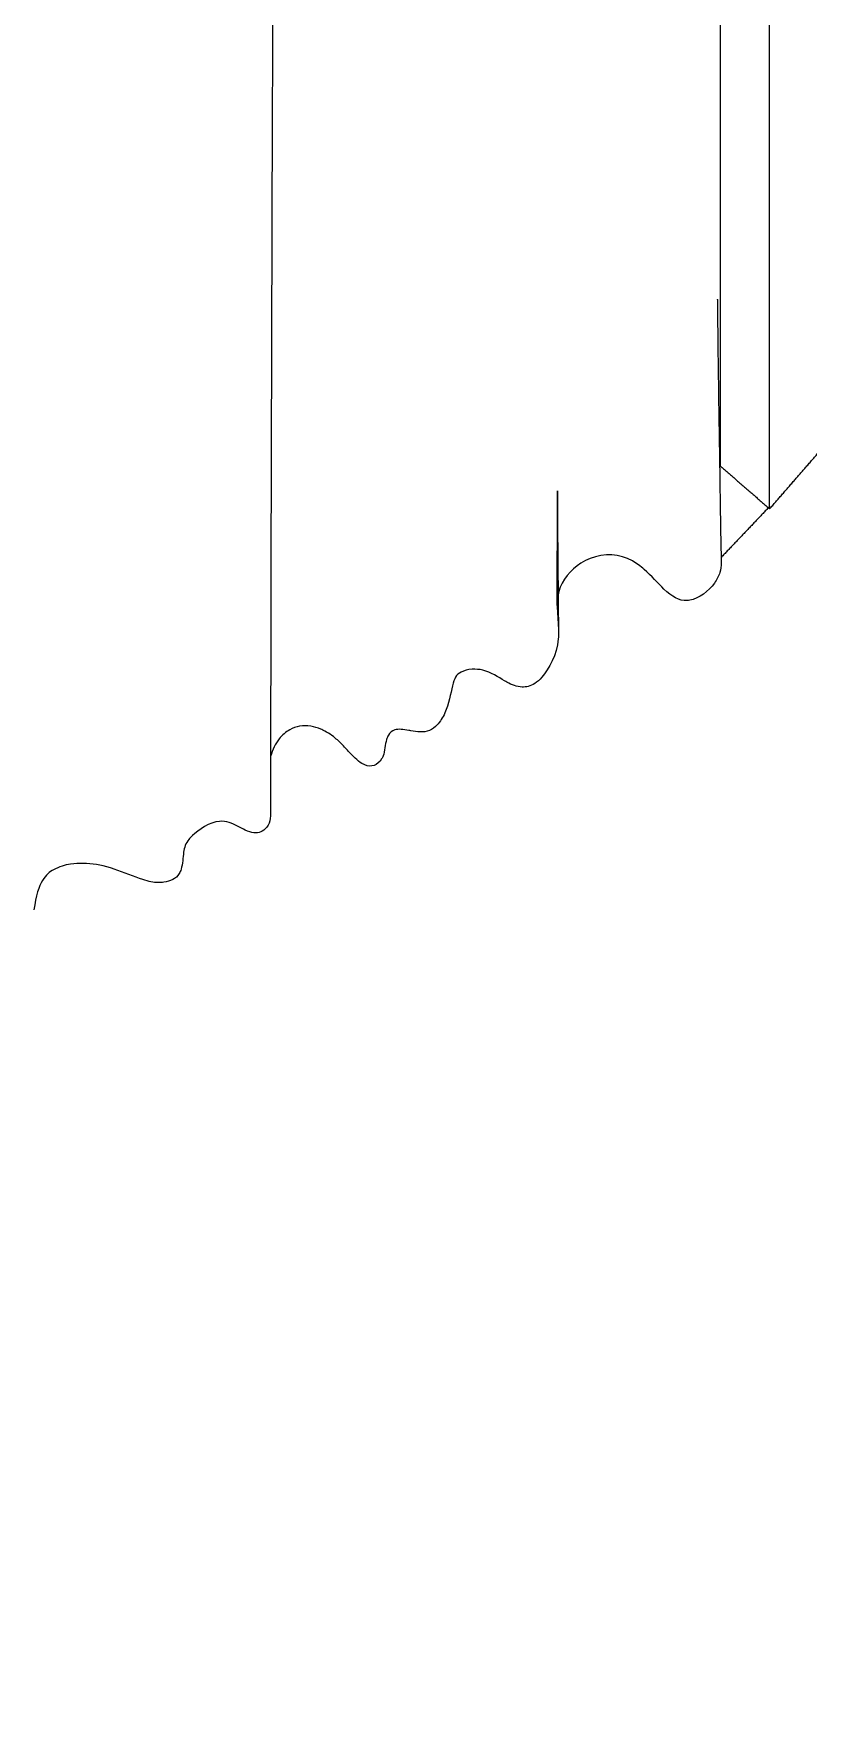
# Model space of a CAD drawing. Header units: centimetres. Extents: x 0 to 19.8, y 0 to 41.5.
# Drawn here: x 15.582 to 16.625, y 9.952 to 12.229 of the extents above; entities that cross this region are included whole.
import ezdxf

# ---------------------------------------------------------------- set-up
doc = ezdxf.new("R2010")
doc.units = ezdxf.units.CM
doc.layers.add('Make2D$Visible$Curves', color=7, linetype='Continuous', true_color=0x000000)

msp = doc.modelspace()

# ---------------------------------------------------------------- linework, layer by layer
at = {"layer": 'Make2D$Visible$Curves', "color": 18, "lineweight": -3, "true_color": 0x000000}
for points, degree in [([(16.5727, 11.5897), (16.5727, 12.7297), (16.5727, 13.8697)], 2), ([(16.5062, 13.804), (16.5062, 13.0852), (16.5061, 12.3664), (16.506, 11.6476)], 3), ([(16.5023, 11.8716), (16.5023, 11.8717), (16.5023, 11.8718), (16.5023, 11.8719)], 3), ([(16.5727, 11.5897), (16.6055, 11.6275), (16.6383, 11.6652)], 2), ([(16.5054, 11.6482), (16.539, 11.6189), (16.5727, 11.5897)], 2), ([(16.573, 11.5933), (16.5403, 11.5589), (16.5075, 11.5244)], 2)]:
    msp.add_open_spline(points, degree=degree, dxfattribs=at)
for points, knots in [([(15.9089, 13.3843), (15.9072, 13.0669), (15.9055, 12.74), (15.9041, 12.4034), (15.9024, 12.0015), (15.9012, 11.592), (15.9007, 11.1771)], [0.100506, 0.100506, 0.100506, 0.100506, 1.487076, 1.487076, 1.487076, 3.221638, 3.221638, 3.221638, 3.221638]), ([(16.5023, 11.8712), (16.5023, 11.8708), (16.5023, 11.8704), (16.5023, 11.8696), (16.5023, 11.8691), (16.5023, 11.8677), (16.5024, 11.8668), (16.5024, 11.8579), (16.5026, 11.8443), (16.5029, 11.8188), (16.5031, 11.8011), (16.5036, 11.7599), (16.504, 11.7333), (16.5044, 11.7037), (16.505, 11.6666), (16.5056, 11.6297), (16.5065, 11.5715), (16.5069, 11.5462), (16.5075, 11.5172)], [0.371002, 0.371002, 0.371002, 0.371002, 0.373072, 0.373072, 0.375959, 0.375959, 0.3811943, 0.3811943, 0.4304363, 0.4304363, 0.5456105, 0.5456105, 0.7004272, 0.7004272, 0.7004272, 0.8637887, 0.8637887, 0.9608121, 0.9608121, 0.9608121, 0.9608121]), ([(16.2867, 11.4598), (16.2868, 11.4903), (16.2869, 11.5497), (16.2869, 11.603), (16.2869, 11.6119), (16.2869, 11.6138)], [0, 0, 0, 0, 0.1423997, 0.1423997, 0.2159695, 0.2159695, 0.2159695, 0.2159695]), ([(16.2869, 11.614), (16.2869, 11.612), (16.2869, 11.5949), (16.2873, 11.5516), (16.2874, 11.5308), (16.2876, 11.5131), (16.2878, 11.4839), (16.2881, 11.4545), (16.2884, 11.4248)], [0.2327724, 0.2327724, 0.2327724, 0.2327724, 0.3441406, 0.3441406, 0.4235191, 0.4235191, 0.4235191, 0.5455892, 0.5455892, 0.5455892, 0.5455892]), ([(16.5075, 11.5172), (16.5075, 11.5127), (16.5063, 11.5035), (16.4964, 11.4838), (16.4759, 11.4678), (16.4521, 11.4651), (16.4339, 11.4759), (16.4094, 11.5046), (16.3777, 11.5285), (16.3454, 11.5309), (16.308, 11.5115), (16.2887, 11.4888), (16.2867, 11.4663), (16.2867, 11.4598)], [-2.3929077, -2.3929077, -2.3929077, -2.3929077, -2.3692071, -2.3431719, -2.2845926, -2.2780838, -2.2260133, -2.1869604, -2.167434, -2.1088547, -2.0958371, -2.0502754, -2.0324468, -2.0324468, -2.0324468, -2.0324468]), ([(16.2867, 11.4598), (16.2867, 11.4497), (16.2881, 11.4378), (16.2884, 11.4262), (16.2884, 11.4248)], [-2.0324468, -2.0324468, -2.0324468, -2.0324468, -2.00471373, -2.00091945, -2.00091945, -2.00091945, -2.00091945]), ([(16.2884, 11.4248), (16.2885, 11.4214), (16.2878, 11.3966), (16.2723, 11.3677), (16.2534, 11.3514), (16.237, 11.3483), (16.2252, 11.3529), (16.2085, 11.3624), (16.1928, 11.3731), (16.1705, 11.3745), (16.1517, 11.3697), (16.1459, 11.3561), (16.139, 11.3186), (16.1262, 11.2988), (16.1106, 11.2874), (16.0968, 11.2899), (16.0804, 11.2928), (16.068, 11.2944), (16.06, 11.2875), (16.0551, 11.2755), (16.0547, 11.2619), (16.0488, 11.2497), (16.0403, 11.243), (16.0309, 11.2433), (16.0193, 11.2493), (16.0093, 11.2595), (15.9984, 11.2712), (15.9885, 11.2814), (15.9776, 11.2892), (15.9612, 11.2964), (15.9455, 11.2999), (15.9252, 11.2927), (15.91, 11.28), (15.9036, 11.2655), (15.9008, 11.2567)], [-2.000919, -2.000919, -2.000919, -2.000919, -1.991696, -1.933117, -1.91359, -1.874538, -1.822467, -1.815958, -1.757379, -1.731344, -1.6988, -1.64022, -1.581641, -1.549097, -1.523062, -1.464482, -1.457974, -1.405903, -1.36685, -1.347324, -1.288745, -1.275727, -1.230165, -1.184604, -1.171586, -1.113007, -1.09348, -1.054427, -1.002357, -0.995848, -0.937269, -0.911234, -0.878689, -0.836344, -0.836344, -0.836344, -0.836344]), ([(15.9007, 11.1766), (15.9006, 11.1672), (15.8952, 11.1587), (15.8828, 11.1526), (15.8701, 11.1543), (15.8493, 11.1675), (15.8237, 11.1716), (15.8007, 11.1557), (15.7866, 11.1408), (15.7832, 11.1295), (15.7823, 11.1094), (15.7755, 11.0923), (15.7626, 11.0874), (15.7464, 11.0864), (15.7286, 11.0898), (15.7012, 11.1013), (15.6728, 11.1107), (15.656, 11.113), (15.6301, 11.1123), (15.6061, 11.1054), (15.5879, 11.0891), (15.5821, 11.0501)], [-0.7029516, -0.7029516, -0.7029516, -0.7029516, -0.6443723, -0.6378635, -0.585793, -0.5467401, -0.5272137, -0.4686344, -0.4556168, -0.4100551, -0.3644934, -0.3514758, -0.2928965, -0.2733701, -0.2343172, -0.1822467, -0.1757379, -0.1171586, -0.0911234, -0.0585793, -0.0157292, -0.0157292, -0.0157292, -0.0157292])]:
    msp.add_open_spline(points, degree=3, knots=knots, dxfattribs=at)

doc.saveas('drawing.dxf')
